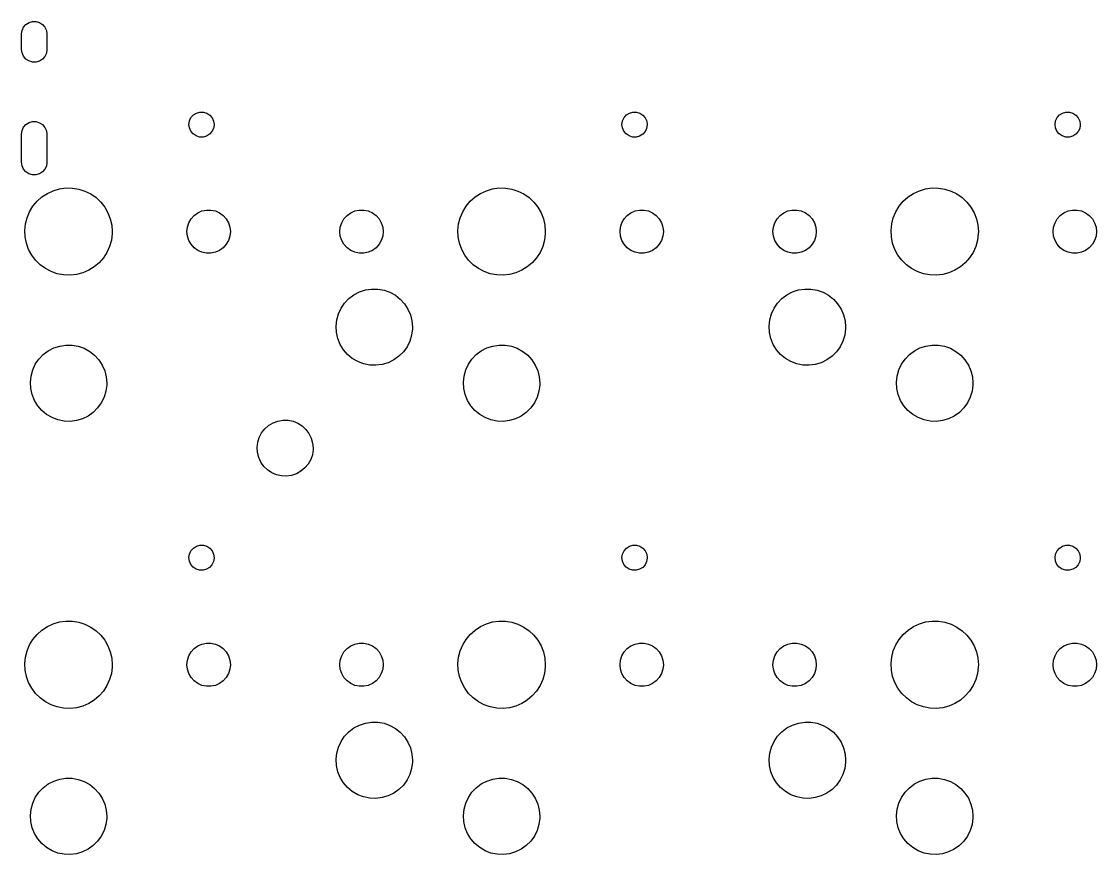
# Model space of a CAD drawing. Extents: x 3.01 to 9.54, y -3.22 to -0.6.
# Drawn here: x 4.529 to 6.19, y -1.883 to -0.596 of the extents above; entities that cross this region are included whole.
import ezdxf

# ---------------------------------------------------------------- set-up
doc = ezdxf.new("R2010")
doc.units = 0
doc.header["$MEASUREMENT"] = 0
doc.layers.add('BLACK', color=7, linetype='CONTINUOUS')

msp = doc.modelspace()

# ---------------------------------------------------------------- linework, layer by layer
at = {"layer": 'BLACK', "linetype": 'CONTINUOUS'}
for p, q in [((4.5356, -0.600166), (4.54032, -0.597188)), ((4.54032, -0.597188), (4.54569, -0.595654)), ((4.54569, -0.595654), (4.55127, -0.595688)), ((4.55127, -0.595688), (4.55661, -0.597288)), ((4.55661, -0.597288), (4.5613, -0.600323)), ((4.52867, -0.614917), (4.52953, -0.609402)), ((4.52953, -0.609402), (4.5319, -0.60435)), ((4.5319, -0.60435), (4.5356, -0.600166)), ((4.5613, -0.600323), (4.56494, -0.604551)), ((4.56494, -0.604551), (4.56725, -0.609632)), ((4.56725, -0.609632), (4.56804, -0.615157)), ((4.52867, -0.615157), (4.52867, -0.614917)), ((4.52867, -0.638779), (4.52867, -0.615157)), ((4.56804, -0.615157), (4.56804, -0.638779)), ((4.52946, -0.644304), (4.52867, -0.638779)), ((4.53177, -0.649385), (4.52946, -0.644304)), ((4.56718, -0.644535), (4.56481, -0.649587)), ((4.56804, -0.63902), (4.56718, -0.644535)), ((4.56804, -0.638779), (4.56804, -0.63902)), ((4.53542, -0.653613), (4.53177, -0.649385)), ((4.5401, -0.656649), (4.53542, -0.653613)), ((4.54545, -0.658248), (4.5401, -0.656649)), ((4.55103, -0.658282), (4.54545, -0.658248)), ((4.5564, -0.656748), (4.55103, -0.658282)), ((4.56112, -0.65377), (4.5564, -0.656748)), ((4.56481, -0.649587), (4.56112, -0.65377)), ((4.78824, -0.74922), (4.79059, -0.744215)), ((4.79059, -0.744215), (4.79425, -0.740071)), ((4.79425, -0.740071), (4.79893, -0.737121)), ((4.79893, -0.737121), (4.80424, -0.735601)), ((4.80424, -0.735601), (4.80977, -0.735635)), ((4.80977, -0.735635), (4.81507, -0.737219)), ((4.81507, -0.737219), (4.81971, -0.740226)), ((4.81971, -0.740226), (4.82332, -0.744415)), ((4.82332, -0.744415), (4.8256, -0.749448)), ((5.45753, -0.74922), (5.45988, -0.744215)), ((5.45988, -0.744215), (5.46354, -0.740071)), ((5.46354, -0.740071), (5.46822, -0.737121)), ((5.46822, -0.737121), (5.47353, -0.735601)), ((5.47353, -0.735601), (5.47906, -0.735635)), ((5.47906, -0.735635), (5.48436, -0.737219)), ((5.48436, -0.737219), (5.489, -0.740226)), ((5.489, -0.740226), (5.49261, -0.744415)), ((5.49261, -0.744415), (5.49489, -0.749448)), ((6.12682, -0.74922), (6.12917, -0.744215)), ((6.12917, -0.744215), (6.13283, -0.740071)), ((6.13283, -0.740071), (6.13751, -0.737121)), ((6.13751, -0.737121), (6.14282, -0.735601)), ((6.14282, -0.735601), (6.14835, -0.735635)), ((6.14835, -0.735635), (6.15365, -0.737219)), ((6.15365, -0.737219), (6.15829, -0.740226)), ((6.15829, -0.740226), (6.1619, -0.744415)), ((6.1619, -0.744415), (6.16419, -0.749448)), ((4.52867, -0.769641), (4.52953, -0.764126)), ((4.52953, -0.764126), (4.5319, -0.759074)), ((4.5319, -0.759074), (4.5356, -0.754891)), ((4.5356, -0.754891), (4.54032, -0.751912)), ((4.54032, -0.751912), (4.54569, -0.750379)), ((4.54569, -0.750379), (4.55127, -0.750413)), ((4.55127, -0.750413), (4.55661, -0.752012)), ((4.55661, -0.752012), (4.5613, -0.755048)), ((4.5613, -0.755048), (4.56494, -0.759276)), ((4.56494, -0.759276), (4.56725, -0.764357)), ((4.78739, -0.754683), (4.78824, -0.74922)), ((4.78811, -0.760165), (4.78739, -0.754683)), ((4.79033, -0.765225), (4.78811, -0.760165)), ((4.82546, -0.760849), (4.82305, -0.765825)), ((4.82638, -0.755397), (4.82546, -0.760849)), ((4.8256, -0.749448), (4.82639, -0.754921)), ((4.82639, -0.754921), (4.82638, -0.755397)), ((5.45668, -0.754683), (5.45753, -0.74922)), ((5.4574, -0.760165), (5.45668, -0.754683)), ((5.45962, -0.765225), (5.4574, -0.760165)), ((5.49476, -0.760849), (5.49234, -0.765825)), ((5.49567, -0.755397), (5.49476, -0.760849)), ((5.49489, -0.749448), (5.49568, -0.754921)), ((5.49568, -0.754921), (5.49567, -0.755397)), ((6.12597, -0.754683), (6.12682, -0.74922)), ((6.12669, -0.760165), (6.12597, -0.754683)), ((6.12891, -0.765225), (6.12669, -0.760165)), ((6.16405, -0.760849), (6.16164, -0.765825)), ((6.16496, -0.755397), (6.16405, -0.760849)), ((6.16419, -0.749448), (6.16497, -0.754921)), ((6.16497, -0.754921), (6.16496, -0.755397)), ((4.52867, -0.769882), (4.52867, -0.769641)), ((4.52867, -0.813189), (4.52867, -0.769882)), ((4.56725, -0.764357), (4.56804, -0.769882)), ((4.56804, -0.769882), (4.56804, -0.813189)), ((4.79389, -0.769458), (4.79033, -0.765225)), ((4.79849, -0.772521), (4.79389, -0.769458)), ((4.80377, -0.77417), (4.79849, -0.772521)), ((4.8093, -0.774271), (4.80377, -0.77417)), ((4.81463, -0.772817), (4.8093, -0.774271)), ((4.81934, -0.769924), (4.81463, -0.772817)), ((4.82305, -0.765825), (4.81934, -0.769924)), ((5.46318, -0.769458), (5.45962, -0.765225)), ((5.46778, -0.772521), (5.46318, -0.769458)), ((5.47306, -0.77417), (5.46778, -0.772521)), ((5.47859, -0.774271), (5.47306, -0.77417)), ((5.48392, -0.772817), (5.47859, -0.774271)), ((5.48863, -0.769924), (5.48392, -0.772817)), ((5.49234, -0.765825), (5.48863, -0.769924)), ((6.13247, -0.769458), (6.12891, -0.765225)), ((6.13707, -0.772521), (6.13247, -0.769458)), ((6.14235, -0.77417), (6.13707, -0.772521)), ((6.14788, -0.774271), (6.14235, -0.77417)), ((6.15321, -0.772817), (6.14788, -0.774271)), ((6.15793, -0.769924), (6.15321, -0.772817)), ((6.16164, -0.765825), (6.15793, -0.769924)), ((4.52946, -0.818714), (4.52867, -0.813189)), ((4.56804, -0.813429), (4.56718, -0.818944)), ((4.56804, -0.813189), (4.56804, -0.813429)), ((4.53177, -0.823794), (4.52946, -0.818714)), ((4.53542, -0.828023), (4.53177, -0.823794)), ((4.5401, -0.831058), (4.53542, -0.828023)), ((4.56112, -0.82818), (4.5564, -0.831158)), ((4.56481, -0.823996), (4.56112, -0.82818)), ((4.56718, -0.818944), (4.56481, -0.823996)), ((4.54545, -0.832657), (4.5401, -0.831058)), ((4.55103, -0.832692), (4.54545, -0.832657)), ((4.5564, -0.831158), (4.55103, -0.832692)), ((4.56028, -0.866724), (4.56865, -0.861238)), ((4.56865, -0.861238), (4.57774, -0.85705)), ((4.57774, -0.85705), (4.58734, -0.85425)), ((4.58734, -0.85425), (4.59725, -0.852901)), ((4.59725, -0.852901), (4.60726, -0.853032)), ((4.60726, -0.853032), (4.61713, -0.85464)), ((4.61713, -0.85464), (4.62666, -0.85769)), ((4.62666, -0.85769), (4.63563, -0.862115)), ((4.63563, -0.862115), (4.64385, -0.867818)), ((5.22958, -0.866724), (5.23794, -0.861238)), ((5.23794, -0.861238), (5.24703, -0.85705)), ((5.24703, -0.85705), (5.25663, -0.85425)), ((5.25663, -0.85425), (5.26655, -0.852901)), ((5.26655, -0.852901), (5.27655, -0.853032)), ((5.27655, -0.853032), (5.28642, -0.85464)), ((5.28642, -0.85464), (5.29595, -0.85769)), ((5.29595, -0.85769), (5.30493, -0.862115)), ((5.30493, -0.862115), (5.31315, -0.867818)), ((5.89887, -0.866724), (5.90723, -0.861238)), ((5.90723, -0.861238), (5.91632, -0.85705)), ((5.91632, -0.85705), (5.92592, -0.85425)), ((5.92592, -0.85425), (5.93584, -0.852901)), ((5.93584, -0.852901), (5.94584, -0.853032)), ((5.94584, -0.853032), (5.95572, -0.85464)), ((5.95572, -0.85464), (5.96524, -0.85769)), ((5.96524, -0.85769), (5.97422, -0.862115)), ((5.97422, -0.862115), (5.98244, -0.867818)), ((4.54642, -0.881078), (4.55282, -0.873386)), ((4.55282, -0.873386), (4.56028, -0.866724)), ((4.64385, -0.867818), (4.65114, -0.874673)), ((4.65114, -0.874673), (4.65734, -0.88253)), ((5.21571, -0.881078), (5.22211, -0.873386)), ((5.22211, -0.873386), (5.22958, -0.866724)), ((5.31315, -0.867818), (5.32043, -0.874673)), ((5.32043, -0.874673), (5.32663, -0.88253)), ((5.88501, -0.881078), (5.8914, -0.873386)), ((5.8914, -0.873386), (5.89887, -0.866724)), ((5.98244, -0.867818), (5.98972, -0.874673)), ((5.98972, -0.874673), (5.99592, -0.88253)), ((4.53736, -0.898857), (4.54123, -0.889631)), ((4.54123, -0.889631), (4.54642, -0.881078)), ((4.65734, -0.88253), (4.6623, -0.891216)), ((4.6623, -0.891216), (4.66593, -0.90054)), ((4.79081, -0.900584), (4.7955, -0.89538)), ((4.7955, -0.89538), (4.80116, -0.891263)), ((4.80116, -0.891263), (4.80756, -0.888415)), ((4.80756, -0.888415), (4.81441, -0.886959)), ((4.81441, -0.886959), (4.82141, -0.886959)), ((4.82141, -0.886959), (4.82826, -0.888415)), ((4.82826, -0.888415), (4.83466, -0.891263)), ((4.83466, -0.891263), (4.84033, -0.89538)), ((4.84033, -0.89538), (4.84501, -0.900584)), ((5.02703, -0.900584), (5.03172, -0.89538)), ((5.03172, -0.89538), (5.03738, -0.891263)), ((5.03738, -0.891263), (5.04378, -0.888415)), ((5.04378, -0.888415), (5.05063, -0.886959)), ((5.05063, -0.886959), (5.05763, -0.886959)), ((5.05763, -0.886959), (5.06448, -0.888415)), ((5.06448, -0.888415), (5.07088, -0.891263)), ((5.07088, -0.891263), (5.07655, -0.89538)), ((5.07655, -0.89538), (5.08123, -0.900584)), ((5.20665, -0.898857), (5.21052, -0.889631)), ((5.21052, -0.889631), (5.21571, -0.881078)), ((5.32663, -0.88253), (5.33159, -0.891216)), ((5.33159, -0.891216), (5.33522, -0.90054)), ((5.4601, -0.900584), (5.46479, -0.89538)), ((5.46479, -0.89538), (5.47045, -0.891263)), ((5.47045, -0.891263), (5.47685, -0.888415)), ((5.47685, -0.888415), (5.4837, -0.886959)), ((5.4837, -0.886959), (5.4907, -0.886959)), ((5.4907, -0.886959), (5.49755, -0.888415)), ((5.49755, -0.888415), (5.50395, -0.891263)), ((5.50395, -0.891263), (5.50962, -0.89538)), ((5.50962, -0.89538), (5.5143, -0.900584)), ((5.69632, -0.900584), (5.70101, -0.89538)), ((5.70101, -0.89538), (5.70667, -0.891263)), ((5.70667, -0.891263), (5.71307, -0.888415)), ((5.71307, -0.888415), (5.71992, -0.886959)), ((5.71992, -0.886959), (5.72692, -0.886959)), ((5.72692, -0.886959), (5.73377, -0.888415)), ((5.73377, -0.888415), (5.74017, -0.891263)), ((5.74017, -0.891263), (5.74584, -0.89538)), ((5.74584, -0.89538), (5.75052, -0.900584)), ((5.87595, -0.898857), (5.87981, -0.889631)), ((5.87981, -0.889631), (5.88501, -0.881078)), ((5.99592, -0.88253), (6.00088, -0.891216)), ((6.00088, -0.891216), (6.00451, -0.90054)), ((6.12939, -0.900584), (6.13408, -0.89538)), ((6.13408, -0.89538), (6.13974, -0.891263)), ((6.13974, -0.891263), (6.14614, -0.888415)), ((6.14614, -0.888415), (6.15299, -0.886959)), ((6.15299, -0.886959), (6.15999, -0.886959)), ((6.15999, -0.886959), (6.16685, -0.888415)), ((6.16685, -0.888415), (6.17324, -0.891263)), ((6.17324, -0.891263), (6.17891, -0.89538)), ((6.17891, -0.89538), (6.1836, -0.900584)), ((4.5339, -0.918508), (4.5349, -0.908554)), ((4.5349, -0.908554), (4.53736, -0.898857)), ((4.66593, -0.90054), (4.66813, -0.910298)), ((4.66813, -0.910298), (4.66888, -0.920275)), ((4.78441, -0.920275), (4.78514, -0.91331)), ((4.78514, -0.91331), (4.78731, -0.906649)), ((4.78731, -0.906649), (4.79081, -0.900584)), ((4.84501, -0.900584), (4.84851, -0.906649)), ((4.84851, -0.906649), (4.85068, -0.91331)), ((4.85068, -0.91331), (4.85141, -0.920275)), ((5.02063, -0.920275), (5.02136, -0.91331)), ((5.02136, -0.91331), (5.02353, -0.906649)), ((5.02353, -0.906649), (5.02703, -0.900584)), ((5.08123, -0.900584), (5.08474, -0.906649)), ((5.08474, -0.906649), (5.0869, -0.91331)), ((5.0869, -0.91331), (5.08763, -0.920275)), ((5.20319, -0.918508), (5.20419, -0.908554)), ((5.20419, -0.908554), (5.20665, -0.898857)), ((5.33522, -0.90054), (5.33743, -0.910298)), ((5.33743, -0.910298), (5.33817, -0.920275)), ((5.4537, -0.920275), (5.45443, -0.91331)), ((5.45443, -0.91331), (5.4566, -0.906649)), ((5.4566, -0.906649), (5.4601, -0.900584)), ((5.5143, -0.900584), (5.51781, -0.906649)), ((5.51781, -0.906649), (5.51997, -0.91331)), ((5.51997, -0.91331), (5.5207, -0.920275)), ((5.68992, -0.920275), (5.69065, -0.91331)), ((5.69065, -0.91331), (5.69282, -0.906649)), ((5.69282, -0.906649), (5.69632, -0.900584)), ((5.75052, -0.900584), (5.75403, -0.906649)), ((5.75403, -0.906649), (5.75619, -0.91331)), ((5.75619, -0.91331), (5.75692, -0.920275)), ((5.87248, -0.918508), (5.87348, -0.908554)), ((5.87348, -0.908554), (5.87595, -0.898857)), ((6.00451, -0.90054), (6.00672, -0.910298)), ((6.00672, -0.910298), (6.00746, -0.920275)), ((6.12299, -0.920275), (6.12373, -0.91331)), ((6.12373, -0.91331), (6.12589, -0.906649)), ((6.12589, -0.906649), (6.12939, -0.900584)), ((6.1836, -0.900584), (6.1871, -0.906649)), ((6.1871, -0.906649), (6.18926, -0.91331)), ((6.18926, -0.91331), (6.18999, -0.920275)), ((4.53438, -0.928501), (4.5339, -0.918508)), ((4.53633, -0.938314), (4.53438, -0.928501)), ((4.66878, -0.923808), (4.66752, -0.933732)), ((4.66888, -0.920275), (4.66878, -0.923808)), ((4.78514, -0.92724), (4.78441, -0.920275)), ((4.78731, -0.933901), (4.78514, -0.92724)), ((4.85068, -0.92724), (4.84851, -0.933901)), ((4.85141, -0.920275), (4.85068, -0.92724)), ((5.02136, -0.92724), (5.02063, -0.920275)), ((5.02353, -0.933901), (5.02136, -0.92724)), ((5.0869, -0.92724), (5.08474, -0.933901)), ((5.08763, -0.920275), (5.0869, -0.92724)), ((5.20367, -0.928501), (5.20319, -0.918508)), ((5.20562, -0.938314), (5.20367, -0.928501)), ((5.33807, -0.923808), (5.33681, -0.933732)), ((5.33817, -0.920275), (5.33807, -0.923808)), ((5.45443, -0.92724), (5.4537, -0.920275)), ((5.4566, -0.933901), (5.45443, -0.92724)), ((5.51997, -0.92724), (5.51781, -0.933901)), ((5.5207, -0.920275), (5.51997, -0.92724)), ((5.69065, -0.92724), (5.68992, -0.920275)), ((5.69282, -0.933901), (5.69065, -0.92724)), ((5.75619, -0.92724), (5.75403, -0.933901)), ((5.75692, -0.920275), (5.75619, -0.92724)), ((5.87296, -0.928501), (5.87248, -0.918508)), ((5.87491, -0.938314), (5.87296, -0.928501)), ((6.00737, -0.923808), (6.0061, -0.933732)), ((6.00746, -0.920275), (6.00737, -0.923808)), ((6.12373, -0.92724), (6.12299, -0.920275)), ((6.12589, -0.933901), (6.12373, -0.92724)), ((6.18926, -0.92724), (6.1871, -0.933901)), ((6.18999, -0.920275), (6.18926, -0.92724)), ((4.53971, -0.94773), (4.53633, -0.938314)), ((4.66481, -0.943362), (4.6607, -0.952483)), ((4.66752, -0.933732), (4.66481, -0.943362)), ((4.79081, -0.939966), (4.78731, -0.933901)), ((4.7955, -0.945171), (4.79081, -0.939966)), ((4.80116, -0.949287), (4.7955, -0.945171)), ((4.84033, -0.945171), (4.83466, -0.949287)), ((4.84501, -0.939966), (4.84033, -0.945171)), ((4.84851, -0.933901), (4.84501, -0.939966)), ((5.02703, -0.939966), (5.02353, -0.933901)), ((5.03172, -0.945171), (5.02703, -0.939966)), ((5.03738, -0.949287), (5.03172, -0.945171)), ((5.07655, -0.945171), (5.07088, -0.949287)), ((5.08123, -0.939966), (5.07655, -0.945171)), ((5.08474, -0.933901), (5.08123, -0.939966)), ((5.209, -0.94773), (5.20562, -0.938314)), ((5.3341, -0.943362), (5.32999, -0.952483)), ((5.33681, -0.933732), (5.3341, -0.943362)), ((5.4601, -0.939966), (5.4566, -0.933901)), ((5.46479, -0.945171), (5.4601, -0.939966)), ((5.47045, -0.949287), (5.46479, -0.945171)), ((5.50962, -0.945171), (5.50395, -0.949287)), ((5.5143, -0.939966), (5.50962, -0.945171)), ((5.51781, -0.933901), (5.5143, -0.939966)), ((5.69632, -0.939966), (5.69282, -0.933901)), ((5.70101, -0.945171), (5.69632, -0.939966)), ((5.70667, -0.949287), (5.70101, -0.945171)), ((5.74584, -0.945171), (5.74017, -0.949287)), ((5.75052, -0.939966), (5.74584, -0.945171)), ((5.75403, -0.933901), (5.75052, -0.939966)), ((5.87829, -0.94773), (5.87491, -0.938314)), ((6.00339, -0.943362), (5.99928, -0.952483)), ((6.0061, -0.933732), (6.00339, -0.943362)), ((6.12939, -0.939966), (6.12589, -0.933901)), ((6.13408, -0.945171), (6.12939, -0.939966)), ((6.13974, -0.949287), (6.13408, -0.945171)), ((6.17891, -0.945171), (6.17324, -0.949287)), ((6.1836, -0.939966), (6.17891, -0.945171)), ((6.1871, -0.933901), (6.1836, -0.939966)), ((4.54445, -0.956543), (4.53971, -0.94773)), ((4.55043, -0.964559), (4.54445, -0.956543)), ((4.65528, -0.960898), (4.64869, -0.96842)), ((4.6607, -0.952483), (4.65528, -0.960898)), ((4.80756, -0.952136), (4.80116, -0.949287)), ((4.81441, -0.953592), (4.80756, -0.952136)), ((4.82141, -0.953592), (4.81441, -0.953592)), ((4.82826, -0.952136), (4.82141, -0.953592)), ((4.83466, -0.949287), (4.82826, -0.952136)), ((5.04378, -0.952136), (5.03738, -0.949287)), ((5.05063, -0.953592), (5.04378, -0.952136)), ((5.05763, -0.953592), (5.05063, -0.953592)), ((5.06448, -0.952136), (5.05763, -0.953592)), ((5.07088, -0.949287), (5.06448, -0.952136)), ((5.21374, -0.956543), (5.209, -0.94773)), ((5.21972, -0.964559), (5.21374, -0.956543)), ((5.32457, -0.960898), (5.31798, -0.96842)), ((5.32999, -0.952483), (5.32457, -0.960898)), ((5.47685, -0.952136), (5.47045, -0.949287)), ((5.4837, -0.953592), (5.47685, -0.952136)), ((5.4907, -0.953592), (5.4837, -0.953592)), ((5.49755, -0.952136), (5.4907, -0.953592)), ((5.50395, -0.949287), (5.49755, -0.952136)), ((5.71307, -0.952136), (5.70667, -0.949287)), ((5.71992, -0.953592), (5.71307, -0.952136)), ((5.72692, -0.953592), (5.71992, -0.953592)), ((5.73377, -0.952136), (5.72692, -0.953592)), ((5.74017, -0.949287), (5.73377, -0.952136)), ((5.88303, -0.956543), (5.87829, -0.94773)), ((5.88901, -0.964559), (5.88303, -0.956543)), ((5.99387, -0.960898), (5.98727, -0.96842)), ((5.99928, -0.952483), (5.99387, -0.960898)), ((6.14614, -0.952136), (6.13974, -0.949287)), ((6.15299, -0.953592), (6.14614, -0.952136)), ((6.15999, -0.953592), (6.15299, -0.953592)), ((6.16685, -0.952136), (6.15999, -0.953592)), ((6.17324, -0.949287), (6.16685, -0.952136)), ((4.55754, -0.971603), (4.55043, -0.964559)), ((4.56561, -0.977518), (4.55754, -0.971603)), ((4.57446, -0.982177), (4.56561, -0.977518)), ((4.63254, -0.980148), (4.62335, -0.984098)), ((4.64105, -0.974884), (4.63254, -0.980148)), ((4.64869, -0.96842), (4.64105, -0.974884)), ((5.22683, -0.971603), (5.21972, -0.964559)), ((5.2349, -0.977518), (5.22683, -0.971603)), ((5.24375, -0.982177), (5.2349, -0.977518)), ((5.30183, -0.980148), (5.29264, -0.984098)), ((5.31034, -0.974884), (5.30183, -0.980148)), ((5.31798, -0.96842), (5.31034, -0.974884)), ((5.89612, -0.971603), (5.88901, -0.964559)), ((5.90419, -0.977518), (5.89612, -0.971603)), ((5.91304, -0.982177), (5.90419, -0.977518)), ((5.97113, -0.980148), (5.96193, -0.984098)), ((5.97963, -0.974884), (5.97113, -0.980148)), ((5.98727, -0.96842), (5.97963, -0.974884)), ((4.58391, -0.985475), (4.57446, -0.982177)), ((4.59373, -0.987341), (4.58391, -0.985475)), ((4.60373, -0.987734), (4.59373, -0.987341)), ((4.61368, -0.986645), (4.60373, -0.987734)), ((4.62335, -0.984098), (4.61368, -0.986645)), ((5.2532, -0.985475), (5.24375, -0.982177)), ((5.26303, -0.987341), (5.2532, -0.985475)), ((5.27302, -0.987734), (5.26303, -0.987341)), ((5.28297, -0.986645), (5.27302, -0.987734)), ((5.29264, -0.984098), (5.28297, -0.986645)), ((5.92249, -0.985475), (5.91304, -0.982177)), ((5.93232, -0.987341), (5.92249, -0.985475)), ((5.94231, -0.987734), (5.93232, -0.987341)), ((5.95226, -0.986645), (5.94231, -0.987734)), ((5.96193, -0.984098), (5.95226, -0.986645)), ((5.05093, -1.01347), (5.06013, -1.01047)), ((5.06013, -1.01047), (5.0697, -1.009)), ((5.0697, -1.009), (5.07937, -1.00912)), ((5.07937, -1.00912), (5.0889, -1.01082)), ((5.0889, -1.01082), (5.09802, -1.01405)), ((5.72022, -1.01347), (5.72942, -1.01047)), ((5.72942, -1.01047), (5.73899, -1.009)), ((5.73899, -1.009), (5.74866, -1.00912)), ((5.74866, -1.00912), (5.75819, -1.01082)), ((5.75819, -1.01082), (5.76732, -1.01405)), ((5.02792, -1.03075), (5.03461, -1.02375)), ((5.03461, -1.02375), (5.04235, -1.01794)), ((5.04235, -1.01794), (5.05093, -1.01347)), ((5.09802, -1.01405), (5.1065, -1.01872)), ((5.1065, -1.01872), (5.11409, -1.02472)), ((5.11409, -1.02472), (5.12061, -1.03188)), ((5.69721, -1.03075), (5.7039, -1.02375)), ((5.7039, -1.02375), (5.71164, -1.01794)), ((5.71164, -1.01794), (5.72022, -1.01347)), ((5.76732, -1.01405), (5.77579, -1.01872)), ((5.77579, -1.01872), (5.78338, -1.02472)), ((5.78338, -1.02472), (5.7899, -1.03188)), ((5.01839, -1.04752), (5.02247, -1.03874)), ((5.02247, -1.03874), (5.02792, -1.03075)), ((5.12061, -1.03188), (5.12586, -1.04001)), ((5.12586, -1.04001), (5.12972, -1.04888)), ((5.68768, -1.04752), (5.69176, -1.03874)), ((5.69176, -1.03874), (5.69721, -1.03075)), ((5.7899, -1.03188), (5.79515, -1.04001)), ((5.79515, -1.04001), (5.79901, -1.04888)), ((5.01478, -1.06647), (5.01581, -1.05685)), ((5.01581, -1.05685), (5.01839, -1.04752)), ((5.12972, -1.04888), (5.13208, -1.05827)), ((5.13208, -1.05827), (5.13287, -1.06791)), ((5.68407, -1.06647), (5.6851, -1.05685)), ((5.6851, -1.05685), (5.68768, -1.04752)), ((5.79901, -1.04888), (5.80137, -1.05827)), ((5.80137, -1.05827), (5.80216, -1.06791)), ((5.01534, -1.07613), (5.01478, -1.06647)), ((5.01746, -1.08557), (5.01534, -1.07613)), ((5.1328, -1.0708), (5.13154, -1.08039)), ((5.13287, -1.06791), (5.1328, -1.0708)), ((5.68463, -1.07613), (5.68407, -1.06647)), ((5.68675, -1.08557), (5.68463, -1.07613)), ((5.80209, -1.0708), (5.80083, -1.08039)), ((5.80216, -1.06791), (5.80209, -1.0708)), ((4.58769, -1.09708), (4.59726, -1.09562)), ((4.59726, -1.09562), (4.60693, -1.09573)), ((4.60693, -1.09573), (4.61646, -1.09743)), ((5.0211, -1.09454), (5.01746, -1.08557)), ((5.02616, -1.10279), (5.0211, -1.09454)), ((5.12872, -1.08965), (5.12444, -1.09833)), ((5.13154, -1.08039), (5.12872, -1.08965)), ((5.25698, -1.09708), (5.26655, -1.09562)), ((5.26655, -1.09562), (5.27622, -1.09573)), ((5.27622, -1.09573), (5.28575, -1.09743)), ((5.6904, -1.09454), (5.68675, -1.08557)), ((5.69545, -1.10279), (5.6904, -1.09454)), ((5.79802, -1.08965), (5.79373, -1.09833)), ((5.80083, -1.08039), (5.79802, -1.08965)), ((5.92627, -1.09708), (5.93584, -1.09562)), ((5.93584, -1.09562), (5.94552, -1.09573)), ((5.94552, -1.09573), (5.95504, -1.09743)), ((4.55548, -1.11736), (4.56217, -1.11037)), ((4.56217, -1.11037), (4.56991, -1.10456)), ((4.56991, -1.10456), (4.57849, -1.10009)), ((4.57849, -1.10009), (4.58769, -1.09708)), ((4.61646, -1.09743), (4.62558, -1.10066)), ((4.62558, -1.10066), (4.63406, -1.10534)), ((4.63406, -1.10534), (4.64165, -1.11134)), ((4.64165, -1.11134), (4.64816, -1.11849)), ((5.0325, -1.11011), (5.02616, -1.10279)), ((5.03994, -1.11629), (5.0325, -1.11011)), ((5.11193, -1.11302), (5.10406, -1.11864)), ((5.11879, -1.10619), (5.11193, -1.11302)), ((5.12444, -1.09833), (5.11879, -1.10619)), ((5.22477, -1.11736), (5.23146, -1.11037)), ((5.23146, -1.11037), (5.2392, -1.10456)), ((5.2392, -1.10456), (5.24778, -1.10009)), ((5.24778, -1.10009), (5.25698, -1.09708)), ((5.28575, -1.09743), (5.29487, -1.10066)), ((5.29487, -1.10066), (5.30335, -1.10534)), ((5.30335, -1.10534), (5.31094, -1.11134)), ((5.31094, -1.11134), (5.31746, -1.11849)), ((5.70179, -1.11011), (5.69545, -1.10279)), ((5.70923, -1.11629), (5.70179, -1.11011)), ((5.78123, -1.11302), (5.77335, -1.11864)), ((5.78808, -1.10619), (5.78123, -1.11302)), ((5.79373, -1.09833), (5.78808, -1.10619)), ((5.89406, -1.11736), (5.90075, -1.11037)), ((5.90075, -1.11037), (5.90849, -1.10456)), ((5.90849, -1.10456), (5.91707, -1.10009)), ((5.91707, -1.10009), (5.92627, -1.09708)), ((5.95504, -1.09743), (5.96417, -1.10066)), ((5.96417, -1.10066), (5.97264, -1.10534)), ((5.97264, -1.10534), (5.98023, -1.11134)), ((5.98023, -1.11134), (5.98675, -1.11849)), ((4.54595, -1.13414), (4.55003, -1.12536)), ((4.55003, -1.12536), (4.55548, -1.11736)), ((4.64816, -1.11849), (4.65342, -1.12662)), ((4.65342, -1.12662), (4.65728, -1.1355)), ((5.0483, -1.12117), (5.03994, -1.11629)), ((5.05734, -1.12462), (5.0483, -1.12117)), ((5.06682, -1.12655), (5.05734, -1.12462)), ((5.0765, -1.12691), (5.06682, -1.12655)), ((5.08609, -1.12568), (5.0765, -1.12691)), ((5.09536, -1.1229), (5.08609, -1.12568)), ((5.10406, -1.11864), (5.09536, -1.1229)), ((5.21524, -1.13414), (5.21932, -1.12536)), ((5.21932, -1.12536), (5.22477, -1.11736)), ((5.31746, -1.11849), (5.32271, -1.12662)), ((5.32271, -1.12662), (5.32657, -1.1355)), ((5.71759, -1.12117), (5.70923, -1.11629)), ((5.72663, -1.12462), (5.71759, -1.12117)), ((5.73612, -1.12655), (5.72663, -1.12462)), ((5.74579, -1.12691), (5.73612, -1.12655)), ((5.75539, -1.12568), (5.74579, -1.12691)), ((5.76466, -1.1229), (5.75539, -1.12568)), ((5.77335, -1.11864), (5.76466, -1.1229)), ((5.88453, -1.13414), (5.88861, -1.12536)), ((5.88861, -1.12536), (5.89406, -1.11736)), ((5.98675, -1.11849), (5.992, -1.12662)), ((5.992, -1.12662), (5.99586, -1.1355)), ((4.54234, -1.15308), (4.54337, -1.14346)), ((4.54337, -1.14346), (4.54595, -1.13414)), ((4.65728, -1.1355), (4.65964, -1.14488)), ((4.65964, -1.14488), (4.66043, -1.15453)), ((5.21163, -1.15308), (5.21266, -1.14346)), ((5.21266, -1.14346), (5.21524, -1.13414)), ((5.32657, -1.1355), (5.32893, -1.14488)), ((5.32893, -1.14488), (5.32972, -1.15453)), ((5.88092, -1.15308), (5.88195, -1.14346)), ((5.88195, -1.14346), (5.88453, -1.13414)), ((5.99586, -1.1355), (5.99822, -1.14488)), ((5.99822, -1.14488), (5.99901, -1.15453)), ((4.5429, -1.16275), (4.54234, -1.15308)), ((4.54502, -1.17219), (4.5429, -1.16275)), ((4.66036, -1.15741), (4.6591, -1.16701)), ((4.66043, -1.15453), (4.66036, -1.15741)), ((5.21219, -1.16275), (5.21163, -1.15308)), ((5.21431, -1.17219), (5.21219, -1.16275)), ((5.32965, -1.15741), (5.32839, -1.16701)), ((5.32972, -1.15453), (5.32965, -1.15741)), ((5.88148, -1.16275), (5.88092, -1.15308)), ((5.88361, -1.17219), (5.88148, -1.16275)), ((5.99894, -1.15741), (5.99768, -1.16701)), ((5.99901, -1.15453), (5.99894, -1.15741)), ((4.54866, -1.18115), (4.54502, -1.17219)), ((4.65628, -1.17627), (4.652, -1.18494)), ((4.6591, -1.16701), (4.65628, -1.17627)), ((5.21796, -1.18115), (5.21431, -1.17219)), ((5.32557, -1.17627), (5.32129, -1.18494)), ((5.32839, -1.16701), (5.32557, -1.17627)), ((5.88725, -1.18115), (5.88361, -1.17219)), ((5.99487, -1.17627), (5.99058, -1.18494)), ((5.99768, -1.16701), (5.99487, -1.17627)), ((4.55372, -1.18941), (4.54866, -1.18115)), ((4.56006, -1.19672), (4.55372, -1.18941)), ((4.64635, -1.1928), (4.63949, -1.19963)), ((4.652, -1.18494), (4.64635, -1.1928)), ((5.22301, -1.18941), (5.21796, -1.18115)), ((5.22935, -1.19672), (5.22301, -1.18941)), ((5.31564, -1.1928), (5.30878, -1.19963)), ((5.32129, -1.18494), (5.31564, -1.1928)), ((5.8923, -1.18941), (5.88725, -1.18115)), ((5.89864, -1.19672), (5.8923, -1.18941)), ((5.98493, -1.1928), (5.97808, -1.19963)), ((5.99058, -1.18494), (5.98493, -1.1928)), ((4.5675, -1.2029), (4.56006, -1.19672)), ((4.57586, -1.20778), (4.5675, -1.2029)), ((4.5849, -1.21124), (4.57586, -1.20778)), ((4.59438, -1.21317), (4.5849, -1.21124)), ((4.61365, -1.21229), (4.60405, -1.21352)), ((4.62292, -1.20951), (4.61365, -1.21229)), ((4.63161, -1.20525), (4.62292, -1.20951)), ((4.63949, -1.19963), (4.63161, -1.20525)), ((4.92481, -1.21309), (4.93262, -1.21175)), ((4.93262, -1.21175), (4.94055, -1.21185)), ((4.94055, -1.21185), (4.94832, -1.2134)), ((5.23679, -1.2029), (5.22935, -1.19672)), ((5.24515, -1.20778), (5.23679, -1.2029)), ((5.25419, -1.21124), (5.24515, -1.20778)), ((5.26367, -1.21317), (5.25419, -1.21124)), ((5.28295, -1.21229), (5.27335, -1.21352)), ((5.29221, -1.20951), (5.28295, -1.21229)), ((5.30091, -1.20525), (5.29221, -1.20951)), ((5.30878, -1.19963), (5.30091, -1.20525)), ((5.90609, -1.2029), (5.89864, -1.19672)), ((5.91444, -1.20778), (5.90609, -1.2029)), ((5.92348, -1.21124), (5.91444, -1.20778)), ((5.93297, -1.21317), (5.92348, -1.21124)), ((5.95224, -1.21229), (5.94264, -1.21352)), ((5.96151, -1.20951), (5.95224, -1.21229)), ((5.9702, -1.20525), (5.96151, -1.20951)), ((5.97808, -1.19963), (5.9702, -1.20525)), ((4.60405, -1.21352), (4.59438, -1.21317)), ((4.8997, -1.23133), (4.90461, -1.22511)), ((4.90461, -1.22511), (4.91057, -1.21988)), ((4.91057, -1.21988), (4.91738, -1.21583)), ((4.91738, -1.21583), (4.92481, -1.21309)), ((4.94832, -1.2134), (4.95568, -1.21633)), ((4.95568, -1.21633), (4.96239, -1.22056)), ((4.96239, -1.22056), (4.9682, -1.22594)), ((4.9682, -1.22594), (4.97295, -1.23229)), ((5.27335, -1.21352), (5.26367, -1.21317)), ((5.94264, -1.21352), (5.93297, -1.21317)), ((4.89273, -1.25379), (4.89366, -1.24592)), ((4.89366, -1.24592), (4.89601, -1.23835)), ((4.89601, -1.23835), (4.8997, -1.23133)), ((4.97295, -1.23229), (4.97645, -1.2394)), ((4.97645, -1.2394), (4.9786, -1.24703)), ((4.89325, -1.2617), (4.89273, -1.25379)), ((4.8952, -1.26938), (4.89325, -1.2617)), ((4.97927, -1.25719), (4.97813, -1.26503)), ((4.9786, -1.24703), (4.97933, -1.25492)), ((4.97933, -1.25492), (4.97927, -1.25719)), ((4.89852, -1.27657), (4.8952, -1.26938)), ((4.90309, -1.28305), (4.89852, -1.27657)), ((4.97558, -1.27254), (4.97171, -1.27945)), ((4.97813, -1.26503), (4.97558, -1.27254)), ((4.90877, -1.28858), (4.90309, -1.28305)), ((4.91536, -1.29298), (4.90877, -1.28858)), ((4.92264, -1.29611), (4.91536, -1.29298)), ((4.95364, -1.29448), (4.94613, -1.29703)), ((4.96055, -1.29061), (4.95364, -1.29448)), ((4.96664, -1.28554), (4.96055, -1.29061)), ((4.97171, -1.27945), (4.96664, -1.28554)), ((4.93037, -1.29786), (4.92264, -1.29611)), ((4.93829, -1.29817), (4.93037, -1.29786)), ((4.94613, -1.29703), (4.93829, -1.29817)), ((4.79059, -1.41351), (4.79425, -1.40936)), ((4.79425, -1.40936), (4.79893, -1.40641)), ((4.79893, -1.40641), (4.80424, -1.40489)), ((4.80424, -1.40489), (4.80977, -1.40493)), ((4.80977, -1.40493), (4.81507, -1.40651)), ((4.81507, -1.40651), (4.81971, -1.40952)), ((4.81971, -1.40952), (4.82332, -1.41371)), ((5.45988, -1.41351), (5.46354, -1.40936)), ((5.46354, -1.40936), (5.46822, -1.40641)), ((5.46822, -1.40641), (5.47353, -1.40489)), ((5.47353, -1.40489), (5.47906, -1.40493)), ((5.47906, -1.40493), (5.48436, -1.40651)), ((5.48436, -1.40651), (5.489, -1.40952)), ((5.489, -1.40952), (5.49261, -1.41371)), ((6.12917, -1.41351), (6.13283, -1.40936)), ((6.13283, -1.40936), (6.13751, -1.40641)), ((6.13751, -1.40641), (6.14282, -1.40489)), ((6.14282, -1.40489), (6.14835, -1.40493)), ((6.14835, -1.40493), (6.15365, -1.40651)), ((6.15365, -1.40651), (6.15829, -1.40952)), ((6.15829, -1.40952), (6.1619, -1.41371)), ((4.78739, -1.42397), (4.78824, -1.41851)), ((4.78811, -1.42946), (4.78739, -1.42397)), ((4.78824, -1.41851), (4.79059, -1.41351)), ((4.82332, -1.41371), (4.8256, -1.41874)), ((4.82638, -1.42469), (4.82546, -1.43014)), ((4.8256, -1.41874), (4.82639, -1.42421)), ((4.82639, -1.42421), (4.82638, -1.42469)), ((5.45668, -1.42397), (5.45753, -1.41851)), ((5.4574, -1.42946), (5.45668, -1.42397)), ((5.45753, -1.41851), (5.45988, -1.41351)), ((5.49261, -1.41371), (5.49489, -1.41874)), ((5.49567, -1.42469), (5.49476, -1.43014)), ((5.49489, -1.41874), (5.49568, -1.42421)), ((5.49568, -1.42421), (5.49567, -1.42469)), ((6.12597, -1.42397), (6.12682, -1.41851)), ((6.12669, -1.42946), (6.12597, -1.42397)), ((6.12682, -1.41851), (6.12917, -1.41351)), ((6.1619, -1.41371), (6.16419, -1.41874)), ((6.16496, -1.42469), (6.16405, -1.43014)), ((6.16419, -1.41874), (6.16497, -1.42421)), ((6.16497, -1.42421), (6.16496, -1.42469)), ((4.79033, -1.43452), (4.78811, -1.42946)), ((4.79389, -1.43875), (4.79033, -1.43452)), ((4.79849, -1.44181), (4.79389, -1.43875)), ((4.80377, -1.44346), (4.79849, -1.44181)), ((4.8093, -1.44356), (4.80377, -1.44346)), ((4.81463, -1.44211), (4.8093, -1.44356)), ((4.81934, -1.43922), (4.81463, -1.44211)), ((4.82305, -1.43512), (4.81934, -1.43922)), ((4.82546, -1.43014), (4.82305, -1.43512)), ((5.45962, -1.43452), (5.4574, -1.42946)), ((5.46318, -1.43875), (5.45962, -1.43452)), ((5.46778, -1.44181), (5.46318, -1.43875)), ((5.47306, -1.44346), (5.46778, -1.44181)), ((5.47859, -1.44356), (5.47306, -1.44346)), ((5.48392, -1.44211), (5.47859, -1.44356)), ((5.48863, -1.43922), (5.48392, -1.44211)), ((5.49234, -1.43512), (5.48863, -1.43922)), ((5.49476, -1.43014), (5.49234, -1.43512)), ((6.12891, -1.43452), (6.12669, -1.42946)), ((6.13247, -1.43875), (6.12891, -1.43452)), ((6.13707, -1.44181), (6.13247, -1.43875)), ((6.14235, -1.44346), (6.13707, -1.44181)), ((6.14788, -1.44356), (6.14235, -1.44346)), ((6.15321, -1.44211), (6.14788, -1.44356)), ((6.15793, -1.43922), (6.15321, -1.44211)), ((6.16164, -1.43512), (6.15793, -1.43922)), ((6.16405, -1.43014), (6.16164, -1.43512)), ((4.56865, -1.53053), (4.57774, -1.52634)), ((4.57774, -1.52634), (4.58734, -1.52354)), ((4.58734, -1.52354), (4.59725, -1.52219)), ((4.59725, -1.52219), (4.60726, -1.52232)), ((4.60726, -1.52232), (4.61713, -1.52393)), ((4.61713, -1.52393), (4.62666, -1.52698)), ((4.62666, -1.52698), (4.63563, -1.53141)), ((5.23794, -1.53053), (5.24703, -1.52634)), ((5.24703, -1.52634), (5.25663, -1.52354)), ((5.25663, -1.52354), (5.26655, -1.52219)), ((5.26655, -1.52219), (5.27655, -1.52232)), ((5.27655, -1.52232), (5.28642, -1.52393)), ((5.28642, -1.52393), (5.29595, -1.52698)), ((5.29595, -1.52698), (5.30493, -1.53141)), ((5.90723, -1.53053), (5.91632, -1.52634)), ((5.91632, -1.52634), (5.92592, -1.52354)), ((5.92592, -1.52354), (5.93584, -1.52219)), ((5.93584, -1.52219), (5.94584, -1.52232)), ((5.94584, -1.52232), (5.95572, -1.52393)), ((5.95572, -1.52393), (5.96524, -1.52698)), ((5.96524, -1.52698), (5.97422, -1.53141)), ((4.54642, -1.55037), (4.55282, -1.54268)), ((4.55282, -1.54268), (4.56028, -1.53601)), ((4.56028, -1.53601), (4.56865, -1.53053)), ((4.63563, -1.53141), (4.64385, -1.53711)), ((4.64385, -1.53711), (4.65114, -1.54396)), ((4.65114, -1.54396), (4.65734, -1.55182)), ((5.21571, -1.55037), (5.22211, -1.54268)), ((5.22211, -1.54268), (5.22958, -1.53601)), ((5.22958, -1.53601), (5.23794, -1.53053)), ((5.30493, -1.53141), (5.31315, -1.53711)), ((5.31315, -1.53711), (5.32043, -1.54396)), ((5.32043, -1.54396), (5.32663, -1.55182)), ((5.88501, -1.55037), (5.8914, -1.54268)), ((5.8914, -1.54268), (5.89887, -1.53601)), ((5.89887, -1.53601), (5.90723, -1.53053)), ((5.97422, -1.53141), (5.98244, -1.53711)), ((5.98244, -1.53711), (5.98972, -1.54396)), ((5.98972, -1.54396), (5.99592, -1.55182)), ((4.53736, -1.56815), (4.54123, -1.55892)), ((4.54123, -1.55892), (4.54642, -1.55037)), ((4.65734, -1.55182), (4.6623, -1.56051)), ((4.6623, -1.56051), (4.66593, -1.56983)), ((4.7955, -1.56467), (4.80116, -1.56055)), ((4.80116, -1.56055), (4.80756, -1.55771)), ((4.80756, -1.55771), (4.81441, -1.55625)), ((4.81441, -1.55625), (4.82141, -1.55625)), ((4.82141, -1.55625), (4.82826, -1.55771)), ((4.82826, -1.55771), (4.83466, -1.56055)), ((4.83466, -1.56055), (4.84033, -1.56467)), ((5.03172, -1.56467), (5.03738, -1.56055)), ((5.03738, -1.56055), (5.04378, -1.55771)), ((5.04378, -1.55771), (5.05063, -1.55625)), ((5.05063, -1.55625), (5.05763, -1.55625)), ((5.05763, -1.55625), (5.06448, -1.55771)), ((5.06448, -1.55771), (5.07088, -1.56055)), ((5.07088, -1.56055), (5.07655, -1.56467)), ((5.20665, -1.56815), (5.21052, -1.55892)), ((5.21052, -1.55892), (5.21571, -1.55037)), ((5.32663, -1.55182), (5.33159, -1.56051)), ((5.33159, -1.56051), (5.33522, -1.56983)), ((5.46479, -1.56467), (5.47045, -1.56055)), ((5.47045, -1.56055), (5.47685, -1.55771)), ((5.47685, -1.55771), (5.4837, -1.55625)), ((5.4837, -1.55625), (5.4907, -1.55625)), ((5.4907, -1.55625), (5.49755, -1.55771)), ((5.49755, -1.55771), (5.50395, -1.56055)), ((5.50395, -1.56055), (5.50962, -1.56467)), ((5.70101, -1.56467), (5.70667, -1.56055)), ((5.70667, -1.56055), (5.71307, -1.55771)), ((5.71307, -1.55771), (5.71992, -1.55625)), ((5.71992, -1.55625), (5.72692, -1.55625)), ((5.72692, -1.55625), (5.73377, -1.55771)), ((5.73377, -1.55771), (5.74017, -1.56055)), ((5.74017, -1.56055), (5.74584, -1.56467)), ((5.87595, -1.56815), (5.87981, -1.55892)), ((5.87981, -1.55892), (5.88501, -1.55037)), ((5.99592, -1.55182), (6.00088, -1.56051)), ((6.00088, -1.56051), (6.00451, -1.56983)), ((6.13408, -1.56467), (6.13974, -1.56055)), ((6.13974, -1.56055), (6.14614, -1.55771)), ((6.14614, -1.55771), (6.15299, -1.55625)), ((6.15299, -1.55625), (6.15999, -1.55625)), ((6.15999, -1.55625), (6.16685, -1.55771)), ((6.16685, -1.55771), (6.17324, -1.56055)), ((6.17324, -1.56055), (6.17891, -1.56467)), ((4.5339, -1.5878), (4.5349, -1.57784)), ((4.5349, -1.57784), (4.53736, -1.56815)), ((4.66593, -1.56983), (4.66813, -1.57959)), ((4.78514, -1.5826), (4.78731, -1.57594)), ((4.78731, -1.57594), (4.79081, -1.56988)), ((4.79081, -1.56988), (4.7955, -1.56467)), ((4.84033, -1.56467), (4.84501, -1.56988)), ((4.84501, -1.56988), (4.84851, -1.57594)), ((4.84851, -1.57594), (4.85068, -1.5826)), ((5.02136, -1.5826), (5.02353, -1.57594)), ((5.02353, -1.57594), (5.02703, -1.56988)), ((5.02703, -1.56988), (5.03172, -1.56467)), ((5.07655, -1.56467), (5.08123, -1.56988)), ((5.08123, -1.56988), (5.08474, -1.57594)), ((5.08474, -1.57594), (5.0869, -1.5826)), ((5.20319, -1.5878), (5.20419, -1.57784)), ((5.20419, -1.57784), (5.20665, -1.56815)), ((5.33522, -1.56983), (5.33743, -1.57959)), ((5.45443, -1.5826), (5.4566, -1.57594)), ((5.4566, -1.57594), (5.4601, -1.56988)), ((5.4601, -1.56988), (5.46479, -1.56467)), ((5.50962, -1.56467), (5.5143, -1.56988)), ((5.5143, -1.56988), (5.51781, -1.57594)), ((5.51781, -1.57594), (5.51997, -1.5826)), ((5.69065, -1.5826), (5.69282, -1.57594)), ((5.69282, -1.57594), (5.69632, -1.56988)), ((5.69632, -1.56988), (5.70101, -1.56467)), ((5.74584, -1.56467), (5.75052, -1.56988)), ((5.75052, -1.56988), (5.75403, -1.57594)), ((5.75403, -1.57594), (5.75619, -1.5826)), ((5.87248, -1.5878), (5.87348, -1.57784)), ((5.87348, -1.57784), (5.87595, -1.56815)), ((6.00451, -1.56983), (6.00672, -1.57959)), ((6.12373, -1.5826), (6.12589, -1.57594)), ((6.12589, -1.57594), (6.12939, -1.56988)), ((6.12939, -1.56988), (6.13408, -1.56467)), ((6.17891, -1.56467), (6.1836, -1.56988)), ((6.1836, -1.56988), (6.1871, -1.57594)), ((6.1871, -1.57594), (6.18926, -1.5826)), ((4.53438, -1.59779), (4.5339, -1.5878)), ((4.66878, -1.5931), (4.66752, -1.60302)), ((4.66813, -1.57959), (4.66888, -1.58957)), ((4.66888, -1.58957), (4.66878, -1.5931)), ((4.78441, -1.58957), (4.78514, -1.5826)), ((4.78514, -1.59653), (4.78441, -1.58957)), ((4.85068, -1.5826), (4.85141, -1.58957)), ((4.85141, -1.58957), (4.85068, -1.59653)), ((5.02063, -1.58957), (5.02136, -1.5826)), ((5.02136, -1.59653), (5.02063, -1.58957)), ((5.0869, -1.5826), (5.08763, -1.58957)), ((5.08763, -1.58957), (5.0869, -1.59653)), ((5.20367, -1.59779), (5.20319, -1.5878)), ((5.33807, -1.5931), (5.33681, -1.60302)), ((5.33743, -1.57959), (5.33817, -1.58957)), ((5.33817, -1.58957), (5.33807, -1.5931)), ((5.4537, -1.58957), (5.45443, -1.5826)), ((5.45443, -1.59653), (5.4537, -1.58957)), ((5.51997, -1.5826), (5.5207, -1.58957)), ((5.5207, -1.58957), (5.51997, -1.59653)), ((5.68992, -1.58957), (5.69065, -1.5826)), ((5.69065, -1.59653), (5.68992, -1.58957)), ((5.75619, -1.5826), (5.75692, -1.58957)), ((5.75692, -1.58957), (5.75619, -1.59653)), ((5.87296, -1.59779), (5.87248, -1.5878)), ((6.00737, -1.5931), (6.0061, -1.60302)), ((6.00672, -1.57959), (6.00746, -1.58957)), ((6.00746, -1.58957), (6.00737, -1.5931)), ((6.12299, -1.58957), (6.12373, -1.5826)), ((6.12373, -1.59653), (6.12299, -1.58957)), ((6.18926, -1.5826), (6.18999, -1.58957)), ((6.18999, -1.58957), (6.18926, -1.59653)), ((4.53633, -1.6076), (4.53438, -1.59779)), ((4.53971, -1.61702), (4.53633, -1.6076)), ((4.66752, -1.60302), (4.66481, -1.61265)), ((4.78731, -1.60319), (4.78514, -1.59653)), ((4.79081, -1.60926), (4.78731, -1.60319)), ((4.7955, -1.61446), (4.79081, -1.60926)), ((4.84501, -1.60926), (4.84033, -1.61446)), ((4.84851, -1.60319), (4.84501, -1.60926)), ((4.85068, -1.59653), (4.84851, -1.60319)), ((5.02353, -1.60319), (5.02136, -1.59653)), ((5.02703, -1.60926), (5.02353, -1.60319)), ((5.03172, -1.61446), (5.02703, -1.60926)), ((5.08123, -1.60926), (5.07655, -1.61446)), ((5.08474, -1.60319), (5.08123, -1.60926)), ((5.0869, -1.59653), (5.08474, -1.60319)), ((5.20562, -1.6076), (5.20367, -1.59779)), ((5.209, -1.61702), (5.20562, -1.6076)), ((5.33681, -1.60302), (5.3341, -1.61265)), ((5.4566, -1.60319), (5.45443, -1.59653)), ((5.4601, -1.60926), (5.4566, -1.60319)), ((5.46479, -1.61446), (5.4601, -1.60926)), ((5.5143, -1.60926), (5.50962, -1.61446)), ((5.51781, -1.60319), (5.5143, -1.60926)), ((5.51997, -1.59653), (5.51781, -1.60319)), ((5.69282, -1.60319), (5.69065, -1.59653)), ((5.69632, -1.60926), (5.69282, -1.60319)), ((5.70101, -1.61446), (5.69632, -1.60926)), ((5.75052, -1.60926), (5.74584, -1.61446)), ((5.75403, -1.60319), (5.75052, -1.60926)), ((5.75619, -1.59653), (5.75403, -1.60319)), ((5.87491, -1.6076), (5.87296, -1.59779)), ((5.87829, -1.61702), (5.87491, -1.6076)), ((6.0061, -1.60302), (6.00339, -1.61265)), ((6.12589, -1.60319), (6.12373, -1.59653)), ((6.12939, -1.60926), (6.12589, -1.60319)), ((6.13408, -1.61446), (6.12939, -1.60926)), ((6.1836, -1.60926), (6.17891, -1.61446)), ((6.1871, -1.60319), (6.1836, -1.60926)), ((6.18926, -1.59653), (6.1871, -1.60319)), ((4.54445, -1.62583), (4.53971, -1.61702)), ((4.55043, -1.63385), (4.54445, -1.62583)), ((4.6607, -1.62177), (4.65528, -1.63019)), ((4.66481, -1.61265), (4.6607, -1.62177)), ((4.80116, -1.61858), (4.7955, -1.61446)), ((4.80756, -1.62143), (4.80116, -1.61858)), ((4.81441, -1.62288), (4.80756, -1.62143)), ((4.82141, -1.62288), (4.81441, -1.62288)), ((4.82826, -1.62143), (4.82141, -1.62288)), ((4.83466, -1.61858), (4.82826, -1.62143)), ((4.84033, -1.61446), (4.83466, -1.61858)), ((5.03738, -1.61858), (5.03172, -1.61446)), ((5.04378, -1.62143), (5.03738, -1.61858)), ((5.05063, -1.62288), (5.04378, -1.62143)), ((5.05763, -1.62288), (5.05063, -1.62288)), ((5.06448, -1.62143), (5.05763, -1.62288)), ((5.07088, -1.61858), (5.06448, -1.62143)), ((5.07655, -1.61446), (5.07088, -1.61858)), ((5.21374, -1.62583), (5.209, -1.61702)), ((5.21972, -1.63385), (5.21374, -1.62583)), ((5.32999, -1.62177), (5.32457, -1.63019)), ((5.3341, -1.61265), (5.32999, -1.62177)), ((5.47045, -1.61858), (5.46479, -1.61446)), ((5.47685, -1.62143), (5.47045, -1.61858)), ((5.4837, -1.62288), (5.47685, -1.62143)), ((5.4907, -1.62288), (5.4837, -1.62288)), ((5.49755, -1.62143), (5.4907, -1.62288)), ((5.50395, -1.61858), (5.49755, -1.62143)), ((5.50962, -1.61446), (5.50395, -1.61858)), ((5.70667, -1.61858), (5.70101, -1.61446)), ((5.71307, -1.62143), (5.70667, -1.61858)), ((5.71992, -1.62288), (5.71307, -1.62143)), ((5.72692, -1.62288), (5.71992, -1.62288)), ((5.73377, -1.62143), (5.72692, -1.62288)), ((5.74017, -1.61858), (5.73377, -1.62143)), ((5.74584, -1.61446), (5.74017, -1.61858)), ((5.88303, -1.62583), (5.87829, -1.61702)), ((5.88901, -1.63385), (5.88303, -1.62583)), ((5.99928, -1.62177), (5.99387, -1.63019)), ((6.00339, -1.61265), (5.99928, -1.62177)), ((6.13974, -1.61858), (6.13408, -1.61446)), ((6.14614, -1.62143), (6.13974, -1.61858)), ((6.15299, -1.62288), (6.14614, -1.62143)), ((6.15999, -1.62288), (6.15299, -1.62288)), ((6.16685, -1.62143), (6.15999, -1.62288)), ((6.17324, -1.61858), (6.16685, -1.62143)), ((6.17891, -1.61446), (6.17324, -1.61858)), ((4.55754, -1.64089), (4.55043, -1.63385)), ((4.56561, -1.64681), (4.55754, -1.64089)), ((4.64105, -1.64417), (4.63254, -1.64944)), ((4.64869, -1.63771), (4.64105, -1.64417)), ((4.65528, -1.63019), (4.64869, -1.63771)), ((5.22683, -1.64089), (5.21972, -1.63385)), ((5.2349, -1.64681), (5.22683, -1.64089)), ((5.31034, -1.64417), (5.30183, -1.64944)), ((5.31798, -1.63771), (5.31034, -1.64417)), ((5.32457, -1.63019), (5.31798, -1.63771)), ((5.89612, -1.64089), (5.88901, -1.63385)), ((5.90419, -1.64681), (5.89612, -1.64089)), ((5.97963, -1.64417), (5.97113, -1.64944)), ((5.98727, -1.63771), (5.97963, -1.64417)), ((5.99387, -1.63019), (5.98727, -1.63771)), ((4.57446, -1.65147), (4.56561, -1.64681)), ((4.58391, -1.65477), (4.57446, -1.65147)), ((4.59373, -1.65663), (4.58391, -1.65477)), ((4.60373, -1.65703), (4.59373, -1.65663)), ((4.61368, -1.65594), (4.60373, -1.65703)), ((4.62335, -1.65339), (4.61368, -1.65594)), ((4.63254, -1.64944), (4.62335, -1.65339)), ((5.24375, -1.65147), (5.2349, -1.64681)), ((5.2532, -1.65477), (5.24375, -1.65147)), ((5.26303, -1.65663), (5.2532, -1.65477)), ((5.27302, -1.65703), (5.26303, -1.65663)), ((5.28297, -1.65594), (5.27302, -1.65703)), ((5.29264, -1.65339), (5.28297, -1.65594)), ((5.30183, -1.64944), (5.29264, -1.65339)), ((5.91304, -1.65147), (5.90419, -1.64681)), ((5.92249, -1.65477), (5.91304, -1.65147)), ((5.93232, -1.65663), (5.92249, -1.65477)), ((5.94231, -1.65703), (5.93232, -1.65663)), ((5.95226, -1.65594), (5.94231, -1.65703)), ((5.96193, -1.65339), (5.95226, -1.65594)), ((5.97113, -1.64944), (5.96193, -1.65339)), ((5.02792, -1.70004), (5.03461, -1.69304)), ((5.03461, -1.69304), (5.04235, -1.68723)), ((5.04235, -1.68723), (5.05093, -1.68276)), ((5.05093, -1.68276), (5.06013, -1.67976)), ((5.06013, -1.67976), (5.0697, -1.67829)), ((5.0697, -1.67829), (5.07937, -1.67841)), ((5.07937, -1.67841), (5.0889, -1.68011)), ((5.0889, -1.68011), (5.09802, -1.68334)), ((5.09802, -1.68334), (5.1065, -1.68802)), ((5.1065, -1.68802), (5.11409, -1.69401)), ((5.11409, -1.69401), (5.12061, -1.70117)), ((5.69721, -1.70004), (5.7039, -1.69304)), ((5.7039, -1.69304), (5.71164, -1.68723)), ((5.71164, -1.68723), (5.72022, -1.68276)), ((5.72022, -1.68276), (5.72942, -1.67976)), ((5.72942, -1.67976), (5.73899, -1.67829)), ((5.73899, -1.67829), (5.74866, -1.67841)), ((5.74866, -1.67841), (5.75819, -1.68011)), ((5.75819, -1.68011), (5.76732, -1.68334)), ((5.76732, -1.68334), (5.77579, -1.68802)), ((5.77579, -1.68802), (5.78338, -1.69401)), ((5.78338, -1.69401), (5.7899, -1.70117)), ((5.01839, -1.71681), (5.02247, -1.70803)), ((5.02247, -1.70803), (5.02792, -1.70004)), ((5.12061, -1.70117), (5.12586, -1.7093)), ((5.12586, -1.7093), (5.12972, -1.71817)), ((5.68768, -1.71681), (5.69176, -1.70803)), ((5.69176, -1.70803), (5.69721, -1.70004)), ((5.7899, -1.70117), (5.79515, -1.7093)), ((5.79515, -1.7093), (5.79901, -1.71817)), ((5.01478, -1.73576), (5.01581, -1.72614)), ((5.01581, -1.72614), (5.01839, -1.71681)), ((5.12972, -1.71817), (5.13208, -1.72756)), ((5.13208, -1.72756), (5.13287, -1.7372)), ((5.68407, -1.73576), (5.6851, -1.72614)), ((5.6851, -1.72614), (5.68768, -1.71681)), ((5.79901, -1.71817), (5.80137, -1.72756)), ((5.80137, -1.72756), (5.80216, -1.7372)), ((5.01534, -1.74542), (5.01478, -1.73576)), ((5.1328, -1.74009), (5.13154, -1.74968)), ((5.13287, -1.7372), (5.1328, -1.74009)), ((5.68463, -1.74542), (5.68407, -1.73576)), ((5.80209, -1.74009), (5.80083, -1.74968)), ((5.80216, -1.7372), (5.80209, -1.74009)), ((5.01746, -1.75486), (5.01534, -1.74542)), ((5.0211, -1.76383), (5.01746, -1.75486)), ((5.12872, -1.75894), (5.12444, -1.76762)), ((5.13154, -1.74968), (5.12872, -1.75894)), ((5.68675, -1.75486), (5.68463, -1.74542)), ((5.6904, -1.76383), (5.68675, -1.75486)), ((5.79802, -1.75894), (5.79373, -1.76762)), ((5.80083, -1.74968), (5.79802, -1.75894)), ((4.56217, -1.77966), (4.56991, -1.77385)), ((4.56991, -1.77385), (4.57849, -1.76938)), ((4.57849, -1.76938), (4.58769, -1.76637)), ((4.58769, -1.76637), (4.59726, -1.76491)), ((4.59726, -1.76491), (4.60693, -1.76503)), ((4.60693, -1.76503), (4.61646, -1.76672)), ((4.61646, -1.76672), (4.62558, -1.76995)), ((4.62558, -1.76995), (4.63406, -1.77463)), ((4.63406, -1.77463), (4.64165, -1.78063)), ((5.02616, -1.77208), (5.0211, -1.76383)), ((5.0325, -1.7794), (5.02616, -1.77208)), ((5.11879, -1.77548), (5.11193, -1.78231)), ((5.12444, -1.76762), (5.11879, -1.77548)), ((5.23146, -1.77966), (5.2392, -1.77385)), ((5.2392, -1.77385), (5.24778, -1.76938)), ((5.24778, -1.76938), (5.25698, -1.76637)), ((5.25698, -1.76637), (5.26655, -1.76491)), ((5.26655, -1.76491), (5.27622, -1.76503)), ((5.27622, -1.76503), (5.28575, -1.76672)), ((5.28575, -1.76672), (5.29487, -1.76995)), ((5.29487, -1.76995), (5.30335, -1.77463)), ((5.30335, -1.77463), (5.31094, -1.78063)), ((5.69545, -1.77208), (5.6904, -1.76383)), ((5.70179, -1.7794), (5.69545, -1.77208)), ((5.78808, -1.77548), (5.78123, -1.78231)), ((5.79373, -1.76762), (5.78808, -1.77548)), ((5.90075, -1.77966), (5.90849, -1.77385)), ((5.90849, -1.77385), (5.91707, -1.76938)), ((5.91707, -1.76938), (5.92627, -1.76637)), ((5.92627, -1.76637), (5.93584, -1.76491)), ((5.93584, -1.76491), (5.94552, -1.76503)), ((5.94552, -1.76503), (5.95504, -1.76672)), ((5.95504, -1.76672), (5.96417, -1.76995)), ((5.96417, -1.76995), (5.97264, -1.77463)), ((5.97264, -1.77463), (5.98023, -1.78063)), ((4.55003, -1.79465), (4.55548, -1.78665)), ((4.55548, -1.78665), (4.56217, -1.77966)), ((4.64165, -1.78063), (4.64816, -1.78779)), ((4.64816, -1.78779), (4.65342, -1.79591)), ((5.03994, -1.78558), (5.0325, -1.7794)), ((5.0483, -1.79046), (5.03994, -1.78558)), ((5.05734, -1.79391), (5.0483, -1.79046)), ((5.06682, -1.79584), (5.05734, -1.79391)), ((5.09536, -1.79219), (5.08609, -1.79497)), ((5.10406, -1.78793), (5.09536, -1.79219)), ((5.11193, -1.78231), (5.10406, -1.78793)), ((5.21932, -1.79465), (5.22477, -1.78665)), ((5.22477, -1.78665), (5.23146, -1.77966)), ((5.31094, -1.78063), (5.31746, -1.78779)), ((5.31746, -1.78779), (5.32271, -1.79591)), ((5.70923, -1.78558), (5.70179, -1.7794)), ((5.71759, -1.79046), (5.70923, -1.78558)), ((5.72663, -1.79391), (5.71759, -1.79046)), ((5.73612, -1.79584), (5.72663, -1.79391)), ((5.76466, -1.79219), (5.75539, -1.79497)), ((5.77335, -1.78793), (5.76466, -1.79219)), ((5.78123, -1.78231), (5.77335, -1.78793)), ((5.88861, -1.79465), (5.89406, -1.78665)), ((5.89406, -1.78665), (5.90075, -1.77966)), ((5.98023, -1.78063), (5.98675, -1.78779)), ((5.98675, -1.78779), (5.992, -1.79591)), ((4.54337, -1.81275), (4.54595, -1.80343)), ((4.54595, -1.80343), (4.55003, -1.79465)), ((4.65342, -1.79591), (4.65728, -1.80479)), ((4.65728, -1.80479), (4.65964, -1.81417)), ((5.0765, -1.7962), (5.06682, -1.79584)), ((5.08609, -1.79497), (5.0765, -1.7962)), ((5.21266, -1.81275), (5.21524, -1.80343)), ((5.21524, -1.80343), (5.21932, -1.79465)), ((5.32271, -1.79591), (5.32657, -1.80479)), ((5.32657, -1.80479), (5.32893, -1.81417)), ((5.74579, -1.7962), (5.73612, -1.79584)), ((5.75539, -1.79497), (5.74579, -1.7962)), ((5.88195, -1.81275), (5.88453, -1.80343)), ((5.88453, -1.80343), (5.88861, -1.79465)), ((5.992, -1.79591), (5.99586, -1.80479)), ((5.99586, -1.80479), (5.99822, -1.81417)), ((4.54234, -1.82238), (4.54337, -1.81275)), ((4.5429, -1.83204), (4.54234, -1.82238)), ((4.66036, -1.8267), (4.6591, -1.8363)), ((4.65964, -1.81417), (4.66043, -1.82382)), ((4.66043, -1.82382), (4.66036, -1.8267)), ((5.21163, -1.82238), (5.21266, -1.81275)), ((5.21219, -1.83204), (5.21163, -1.82238)), ((5.32965, -1.8267), (5.32839, -1.8363)), ((5.32893, -1.81417), (5.32972, -1.82382)), ((5.32972, -1.82382), (5.32965, -1.8267)), ((5.88092, -1.82238), (5.88195, -1.81275)), ((5.88148, -1.83204), (5.88092, -1.82238)), ((5.99894, -1.8267), (5.99768, -1.8363)), ((5.99822, -1.81417), (5.99901, -1.82382)), ((5.99901, -1.82382), (5.99894, -1.8267)), ((4.54502, -1.84148), (4.5429, -1.83204)), ((4.54866, -1.85044), (4.54502, -1.84148)), ((4.6591, -1.8363), (4.65628, -1.84556)), ((5.21431, -1.84148), (5.21219, -1.83204)), ((5.21796, -1.85044), (5.21431, -1.84148)), ((5.32839, -1.8363), (5.32557, -1.84556)), ((5.88361, -1.84148), (5.88148, -1.83204)), ((5.88725, -1.85044), (5.88361, -1.84148)), ((5.99768, -1.8363), (5.99487, -1.84556)), ((4.55372, -1.8587), (4.54866, -1.85044)), ((4.56006, -1.86601), (4.55372, -1.8587)), ((4.652, -1.85423), (4.64635, -1.86209)), ((4.65628, -1.84556), (4.652, -1.85423)), ((5.22301, -1.8587), (5.21796, -1.85044)), ((5.22935, -1.86601), (5.22301, -1.8587)), ((5.32129, -1.85423), (5.31564, -1.86209)), ((5.32557, -1.84556), (5.32129, -1.85423)), ((5.8923, -1.8587), (5.88725, -1.85044)), ((5.89864, -1.86601), (5.8923, -1.8587)), ((5.99058, -1.85423), (5.98493, -1.86209)), ((5.99487, -1.84556), (5.99058, -1.85423)), ((4.5675, -1.87219), (4.56006, -1.86601)), ((4.57586, -1.87708), (4.5675, -1.87219)), ((4.5849, -1.88053), (4.57586, -1.87708)), ((4.63161, -1.87454), (4.62292, -1.8788)), ((4.63949, -1.86892), (4.63161, -1.87454)), ((4.64635, -1.86209), (4.63949, -1.86892)), ((5.23679, -1.87219), (5.22935, -1.86601)), ((5.24515, -1.87708), (5.23679, -1.87219)), ((5.25419, -1.88053), (5.24515, -1.87708)), ((5.30091, -1.87454), (5.29221, -1.8788)), ((5.30878, -1.86892), (5.30091, -1.87454)), ((5.31564, -1.86209), (5.30878, -1.86892)), ((5.90609, -1.87219), (5.89864, -1.86601)), ((5.91444, -1.87708), (5.90609, -1.87219)), ((5.92348, -1.88053), (5.91444, -1.87708)), ((5.9702, -1.87454), (5.96151, -1.8788)), ((5.97808, -1.86892), (5.9702, -1.87454)), ((5.98493, -1.86209), (5.97808, -1.86892)), ((4.59438, -1.88246), (4.5849, -1.88053)), ((4.60405, -1.88281), (4.59438, -1.88246)), ((4.61365, -1.88158), (4.60405, -1.88281)), ((4.62292, -1.8788), (4.61365, -1.88158)), ((5.26367, -1.88246), (5.25419, -1.88053)), ((5.27335, -1.88281), (5.26367, -1.88246)), ((5.28295, -1.88158), (5.27335, -1.88281)), ((5.29221, -1.8788), (5.28295, -1.88158)), ((5.93297, -1.88246), (5.92348, -1.88053)), ((5.94264, -1.88281), (5.93297, -1.88246)), ((5.95224, -1.88158), (5.94264, -1.88281)), ((5.96151, -1.8788), (5.95224, -1.88158))]:
    msp.add_line(p, q, dxfattribs=at)

doc.saveas('drawing.dxf')
